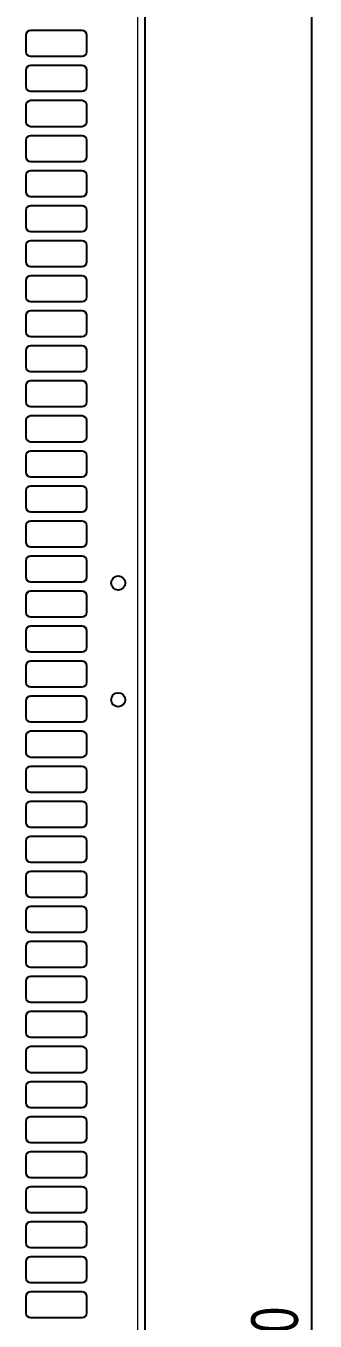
# Model space of a CAD drawing. Header units: millimetres. Extents: x -1039 to 1236, y -456 to 1988.
# Drawn here: x -99 to 25, y 808 to 1362 of the extents above; entities that cross this region are included whole.
import ezdxf

# ---------------------------------------------------------------- set-up
doc = ezdxf.new("R2010")
doc.units = ezdxf.units.MM
doc.layers.add('FORMAT', color=7, linetype='Continuous')
doc.styles.add('SLDTEXTSTYLE0', font='TXT', dxfattribs={"width": 0.75})
doc.dimstyles.new('SLDDIMSTYLE0', dxfattribs={"dimtxt": 20, "dimasz": 10, "dimexe": 0, "dimexo": 0.0625, "dimgap": 5, "dimtad": 2, "dimdec": 1, "dimrnd": 1e-09, "dimzin": 12, "dimdsep": 46, "dimtxsty": 'SLDTEXTSTYLE0', "dimsah": 1, "dimcen": 0.09, "dimadec": 0, "dimazin": 3, "dimtfac": 1, "dimtofl": 0, "dimtmove": 0, "dimatfit": 3, "dimfxl": 0, "dimfrac": 2, "dimtolj": 1, "dimtzin": 12, "dimarcsym": 0})

# ---------------------------------------------------------------- blocks, each defined once
blk = doc.blocks.new('_D_2')
at = {"layer": 'FORMAT'}
for p, q in [((-59.51, 1748.56), (24.13, 1748.56)), ((23.13, 1748.56), (23.13, -151.44)), ((-59.51, -151.44), (24.13, -151.44))]:
    blk.add_line(p, q, dxfattribs=at)
for points in [[(23.13, 1748.56), (21.59, 1738.56), (24.67, 1738.56)], [(23.13, -151.44), (24.67, -141.44), (21.59, -141.44)]]:
    blk.add_solid(points, dxfattribs=at)
at = {"layer": 'FORMAT', "insert": (-2.65, 769.01), "char_height": 20, "attachment_point": 1, "rotation": 90, "style": 'SLDTEXTSTYLE0'}
blk.add_mtext('1900', dxfattribs=at)

msp = doc.modelspace()

# ---------------------------------------------------------------- linework, layer by layer
at = {"color": 8, "linetype": 'Continuous', "lineweight": 18}
msp.add_line((-51.12, -242.94), (-51.12, 1840.06), dxfattribs=at)
at = {"color": 7, "linetype": 'Continuous', "lineweight": 25}
for p, q in [((-48.02, -242.94), (-48.02, 1840.06)), ((-75.02, 1360.06), (-97.02, 1360.06)), ((-99.02, 1358.06), (-99.02, 1351.06)), ((-73.02, 1351.06), (-73.02, 1358.06)), ((-97.02, 1349.06), (-75.02, 1349.06)), ((-99.02, 1343.06), (-99.02, 1336.06)), ((-75.02, 1345.06), (-97.02, 1345.06)), ((-73.02, 1336.06), (-73.02, 1343.06)), ((-97.02, 1334.06), (-75.02, 1334.06)), ((-99.02, 1328.06), (-99.02, 1321.06)), ((-75.02, 1330.06), (-97.02, 1330.06)), ((-73.02, 1321.06), (-73.02, 1328.06)), ((-97.02, 1319.06), (-75.02, 1319.06)), ((-75.02, 1315.06), (-97.02, 1315.06)), ((-99.02, 1313.06), (-99.02, 1306.06)), ((-73.02, 1306.06), (-73.02, 1313.06)), ((-97.02, 1304.06), (-75.02, 1304.06)), ((-99.02, 1298.06), (-99.02, 1291.06)), ((-75.02, 1300.06), (-97.02, 1300.06)), ((-73.02, 1291.06), (-73.02, 1298.06)), ((-97.02, 1289.06), (-75.02, 1289.06)), ((-99.02, 1283.06), (-99.02, 1276.06)), ((-75.02, 1285.06), (-97.02, 1285.06)), ((-73.02, 1276.06), (-73.02, 1283.06)), ((-97.02, 1274.06), (-75.02, 1274.06)), ((-75.02, 1270.06), (-97.02, 1270.06)), ((-99.02, 1268.06), (-99.02, 1261.06)), ((-73.02, 1261.06), (-73.02, 1268.06)), ((-97.02, 1259.06), (-75.02, 1259.06)), ((-75.02, 1255.06), (-97.02, 1255.06)), ((-99.02, 1253.06), (-99.02, 1246.06)), ((-73.02, 1246.06), (-73.02, 1253.06)), ((-97.02, 1244.06), (-75.02, 1244.06)), ((-99.02, 1238.06), (-99.02, 1231.06)), ((-75.02, 1240.06), (-97.02, 1240.06)), ((-73.02, 1231.06), (-73.02, 1238.06)), ((-97.02, 1229.06), (-75.02, 1229.06)), ((-99.02, 1223.06), (-99.02, 1216.06)), ((-75.02, 1225.06), (-97.02, 1225.06)), ((-73.02, 1216.06), (-73.02, 1223.06)), ((-97.02, 1214.06), (-75.02, 1214.06)), ((-75.02, 1210.06), (-97.02, 1210.06)), ((-99.02, 1208.06), (-99.02, 1201.06)), ((-73.02, 1201.06), (-73.02, 1208.06)), ((-97.02, 1199.06), (-75.02, 1199.06)), ((-99.02, 1193.06), (-99.02, 1186.06)), ((-75.02, 1195.06), (-97.02, 1195.06)), ((-73.02, 1186.06), (-73.02, 1193.06)), ((-97.02, 1184.06), (-75.02, 1184.06)), ((-99.02, 1178.06), (-99.02, 1171.06)), ((-75.02, 1180.06), (-97.02, 1180.06)), ((-73.02, 1171.06), (-73.02, 1178.06)), ((-97.02, 1169.06), (-75.02, 1169.06)), ((-75.02, 1165.06), (-97.02, 1165.06)), ((-99.02, 1163.06), (-99.02, 1156.06)), ((-73.02, 1156.06), (-73.02, 1163.06)), ((-97.02, 1154.06), (-75.02, 1154.06)), ((-99.02, 1148.06), (-99.02, 1141.06)), ((-75.02, 1150.06), (-97.02, 1150.06)), ((-73.02, 1141.06), (-73.02, 1148.06)), ((-97.02, 1139.06), (-75.02, 1139.06)), ((-99.02, 1133.06), (-99.02, 1126.06)), ((-75.02, 1135.06), (-97.02, 1135.06)), ((-73.02, 1126.06), (-73.02, 1133.06)), ((-97.02, 1124.06), (-75.02, 1124.06)), ((-99.02, 1118.06), (-99.02, 1111.06)), ((-75.02, 1120.06), (-97.02, 1120.06)), ((-73.02, 1111.06), (-73.02, 1118.06)), ((-97.02, 1109.06), (-75.02, 1109.06)), ((-75.02, 1105.06), (-97.02, 1105.06)), ((-99.02, 1103.06), (-99.02, 1096.06)), ((-73.02, 1096.06), (-73.02, 1103.06)), ((-97.02, 1094.06), (-75.02, 1094.06)), ((-99.02, 1088.06), (-99.02, 1081.06)), ((-75.02, 1090.06), (-97.02, 1090.06)), ((-73.02, 1081.06), (-73.02, 1088.06)), ((-97.02, 1079.06), (-75.02, 1079.06)), ((-99.02, 1073.06), (-99.02, 1066.06)), ((-75.02, 1075.06), (-97.02, 1075.06)), ((-73.02, 1066.06), (-73.02, 1073.06)), ((-97.02, 1064.06), (-75.02, 1064.06)), ((-75.02, 1060.06), (-97.02, 1060.06)), ((-99.02, 1058.06), (-99.02, 1051.06)), ((-73.02, 1051.06), (-73.02, 1058.06)), ((-97.02, 1049.06), (-75.02, 1049.06)), ((-99.02, 1043.06), (-99.02, 1036.06)), ((-75.02, 1045.06), (-97.02, 1045.06)), ((-73.02, 1036.06), (-73.02, 1043.06)), ((-97.02, 1034.06), (-75.02, 1034.06)), ((-99.02, 1028.06), (-99.02, 1021.06)), ((-75.02, 1030.06), (-97.02, 1030.06)), ((-73.02, 1021.06), (-73.02, 1028.06)), ((-97.02, 1019.06), (-75.02, 1019.06)), ((-75.02, 1015.06), (-97.02, 1015.06)), ((-99.02, 1013.06), (-99.02, 1006.06)), ((-73.02, 1006.06), (-73.02, 1013.06)), ((-97.02, 1004.06), (-75.02, 1004.06)), ((-75.02, 1000.06), (-97.02, 1000.06)), ((-99.02, 998.06), (-99.02, 991.06)), ((-73.02, 991.06), (-73.02, 998.06)), ((-97.02, 989.06), (-75.02, 989.06)), ((-99.02, 983.06), (-99.02, 976.06)), ((-75.02, 985.06), (-97.02, 985.06)), ((-73.02, 976.06), (-73.02, 983.06)), ((-97.02, 974.06), (-75.02, 974.06)), ((-99.02, 968.06), (-99.02, 961.06)), ((-75.02, 970.06), (-97.02, 970.06)), ((-73.02, 961.06), (-73.02, 968.06)), ((-97.02, 959.06), (-75.02, 959.06)), ((-75.02, 955.06), (-97.02, 955.06)), ((-99.02, 953.06), (-99.02, 946.06)), ((-73.02, 946.06), (-73.02, 953.06)), ((-97.02, 944.06), (-75.02, 944.06)), ((-99.02, 938.06), (-99.02, 931.06)), ((-75.02, 940.06), (-97.02, 940.06)), ((-73.02, 931.06), (-73.02, 938.06)), ((-97.02, 929.06), (-75.02, 929.06)), ((-99.02, 923.06), (-99.02, 916.06)), ((-75.02, 925.06), (-97.02, 925.06)), ((-73.02, 916.06), (-73.02, 923.06)), ((-97.02, 914.06), (-75.02, 914.06)), ((-75.02, 910.06), (-97.02, 910.06)), ((-99.02, 908.06), (-99.02, 901.06)), ((-73.02, 901.06), (-73.02, 908.06)), ((-97.02, 899.06), (-75.02, 899.06)), ((-99.02, 893.06), (-99.02, 886.06)), ((-75.02, 895.06), (-97.02, 895.06)), ((-73.02, 886.06), (-73.02, 893.06)), ((-97.02, 884.06), (-75.02, 884.06)), ((-99.02, 878.06), (-99.02, 871.06)), ((-75.02, 880.06), (-97.02, 880.06)), ((-73.02, 871.06), (-73.02, 878.06)), ((-97.02, 869.06), (-75.02, 869.06)), ((-75.02, 865.06), (-97.02, 865.06)), ((-99.02, 863.06), (-99.02, 856.06)), ((-73.02, 856.06), (-73.02, 863.06)), ((-97.02, 854.06), (-75.02, 854.06)), ((-75.02, 850.06), (-97.02, 850.06)), ((-99.02, 848.06), (-99.02, 841.06)), ((-73.02, 841.06), (-73.02, 848.06)), ((-97.02, 839.06), (-75.02, 839.06)), ((-99.02, 833.06), (-99.02, 826.06)), ((-75.02, 835.06), (-97.02, 835.06)), ((-73.02, 826.06), (-73.02, 833.06)), ((-97.02, 824.06), (-75.02, 824.06)), ((-99.02, 818.06), (-99.02, 811.06)), ((-75.02, 820.06), (-97.02, 820.06)), ((-73.02, 811.06), (-73.02, 818.06)), ((-97.02, 809.06), (-75.02, 809.06))]:
    msp.add_line(p, q, dxfattribs=at)
for centre in [(-59.52, 1123.56), (-59.52, 1073.56)]:
    msp.add_circle(centre, 3, dxfattribs=at)
for centre, start, end in [((-97.02, 1358.06), 90, 180), ((-75.02, 1358.06), 0, 90), ((-97.02, 1351.06), 180, 270), ((-75.02, 1351.06), 270, 0), ((-97.02, 1343.06), 90, 180), ((-75.02, 1343.06), 0, 90), ((-97.02, 1336.06), 180, 270), ((-75.02, 1336.06), 270, 0), ((-97.02, 1328.06), 90, 180), ((-75.02, 1328.06), 0, 90), ((-97.02, 1321.06), 180, 270), ((-75.02, 1321.06), 270, 0), ((-97.02, 1313.06), 90, 180), ((-75.02, 1313.06), 0, 90), ((-97.02, 1306.06), 180, 270), ((-75.02, 1306.06), 270, 0), ((-97.02, 1298.06), 90, 180), ((-75.02, 1298.06), 0, 90), ((-97.02, 1291.06), 180, 270), ((-75.02, 1291.06), 270, 0), ((-97.02, 1283.06), 90, 180), ((-75.02, 1283.06), 0, 90), ((-97.02, 1276.06), 180, 270), ((-75.02, 1276.06), 270, 0), ((-97.02, 1268.06), 90, 180), ((-75.02, 1268.06), 0, 90), ((-97.02, 1261.06), 180, 270), ((-75.02, 1261.06), 270, 0), ((-97.02, 1253.06), 90, 180), ((-75.02, 1253.06), 0, 90), ((-97.02, 1246.06), 180, 270), ((-75.02, 1246.06), 270, 0), ((-97.02, 1238.06), 90, 180), ((-75.02, 1238.06), 0, 90), ((-97.02, 1231.06), 180, 270), ((-75.02, 1231.06), 270, 0), ((-97.02, 1223.06), 90, 180), ((-75.02, 1223.06), 0, 90), ((-97.02, 1216.06), 180, 270), ((-75.02, 1216.06), 270, 0), ((-97.02, 1208.06), 90, 180), ((-75.02, 1208.06), 0, 90), ((-97.02, 1201.06), 180, 270), ((-75.02, 1201.06), 270, 0), ((-97.02, 1193.06), 90, 180), ((-75.02, 1193.06), 0, 90), ((-97.02, 1186.06), 180, 270), ((-75.02, 1186.06), 270, 0), ((-97.02, 1178.06), 90, 180), ((-75.02, 1178.06), 0, 90), ((-97.02, 1171.06), 180, 270), ((-75.02, 1171.06), 270, 0), ((-97.02, 1163.06), 90, 180), ((-75.02, 1163.06), 0, 90), ((-97.02, 1156.06), 180, 270), ((-75.02, 1156.06), 270, 0), ((-97.02, 1148.06), 90, 180), ((-75.02, 1148.06), 0, 90), ((-97.02, 1141.06), 180, 270), ((-75.02, 1141.06), 270, 0), ((-97.02, 1133.06), 90, 180), ((-75.02, 1133.06), 0, 90), ((-97.02, 1126.06), 180, 270), ((-75.02, 1126.06), 270, 0), ((-97.02, 1118.06), 90, 180), ((-75.02, 1118.06), 0, 90), ((-97.02, 1111.06), 180, 270), ((-75.02, 1111.06), 270, 0), ((-97.02, 1103.06), 90, 180), ((-75.02, 1103.06), 0, 90), ((-97.02, 1096.06), 180, 270), ((-75.02, 1096.06), 270, 0), ((-97.02, 1088.06), 90, 180), ((-75.02, 1088.06), 0, 90), ((-97.02, 1081.06), 180, 270), ((-75.02, 1081.06), 270, 0), ((-97.02, 1073.06), 90, 180), ((-75.02, 1073.06), 0, 90), ((-97.02, 1066.06), 180, 270), ((-75.02, 1066.06), 270, 0), ((-97.02, 1058.06), 90, 180), ((-75.02, 1058.06), 0, 90), ((-97.02, 1051.06), 180, 270), ((-75.02, 1051.06), 270, 0), ((-97.02, 1043.06), 90, 180), ((-75.02, 1043.06), 0, 90), ((-97.02, 1036.06), 180, 270), ((-75.02, 1036.06), 270, 0), ((-97.02, 1028.06), 90, 180), ((-75.02, 1028.06), 0, 90), ((-97.02, 1021.06), 180, 270), ((-75.02, 1021.06), 270, 0), ((-97.02, 1013.06), 90, 180), ((-75.02, 1013.06), 0, 90), ((-97.02, 1006.06), 180, 270), ((-75.02, 1006.06), 270, 0), ((-97.02, 998.06), 90, 180), ((-75.02, 998.06), 0, 90), ((-97.02, 991.06), 180, 270), ((-75.02, 991.06), 270, 0), ((-97.02, 983.06), 90, 180), ((-75.02, 983.06), 0, 90), ((-97.02, 976.06), 180, 270), ((-75.02, 976.06), 270, 0), ((-97.02, 968.06), 90, 180), ((-75.02, 968.06), 0, 90), ((-97.02, 961.06), 180, 270), ((-75.02, 961.06), 270, 0), ((-97.02, 953.06), 90, 180), ((-75.02, 953.06), 0, 90), ((-97.02, 946.06), 180, 270), ((-75.02, 946.06), 270, 0), ((-97.02, 938.06), 90, 180), ((-75.02, 938.06), 0, 90), ((-97.02, 931.06), 180, 270), ((-75.02, 931.06), 270, 0), ((-97.02, 923.06), 90, 180), ((-75.02, 923.06), 0, 90), ((-97.02, 916.06), 180, 270), ((-75.02, 916.06), 270, 0), ((-97.02, 908.06), 90, 180), ((-75.02, 908.06), 0, 90), ((-97.02, 901.06), 180, 270), ((-75.02, 901.06), 270, 0), ((-97.02, 893.06), 90, 180), ((-75.02, 893.06), 0, 90), ((-97.02, 886.06), 180, 270), ((-75.02, 886.06), 270, 0), ((-97.02, 878.06), 90, 180), ((-75.02, 878.06), 0, 90), ((-97.02, 871.06), 180, 270), ((-75.02, 871.06), 270, 0), ((-97.02, 863.06), 90, 180), ((-75.02, 863.06), 0, 90), ((-97.02, 856.06), 180, 270), ((-75.02, 856.06), 270, 0), ((-97.02, 848.06), 90, 180), ((-75.02, 848.06), 0, 90), ((-97.02, 841.06), 180, 270), ((-75.02, 841.06), 270, 0), ((-97.02, 833.06), 90, 180), ((-75.02, 833.06), 0, 90), ((-97.02, 826.06), 180, 270), ((-75.02, 826.06), 270, 0), ((-97.02, 818.06), 90, 180), ((-75.02, 818.06), 0, 90), ((-97.02, 811.06), 180, 270), ((-75.02, 811.06), 270, 0)]:
    msp.add_arc(centre, 2, start, end, dxfattribs=at)

# ---------------------------------------------------------------- dimensions: what is measured, and where the dimension line sits
at = {"layer": 'FORMAT'}
dim = msp.add_linear_dim(base=(23.13, -151.44), p1=(-59.52, 1748.56), p2=(-59.52, -151.44), angle=90, dimstyle='SLDDIMSTYLE0', dxfattribs=at)
dim.commit()
dim.dimension.update_dxf_attribs({"geometry": '_D_2', "text_midpoint": (23.13, 798.56), "dimtype": 160})

doc.saveas('drawing.dxf')
